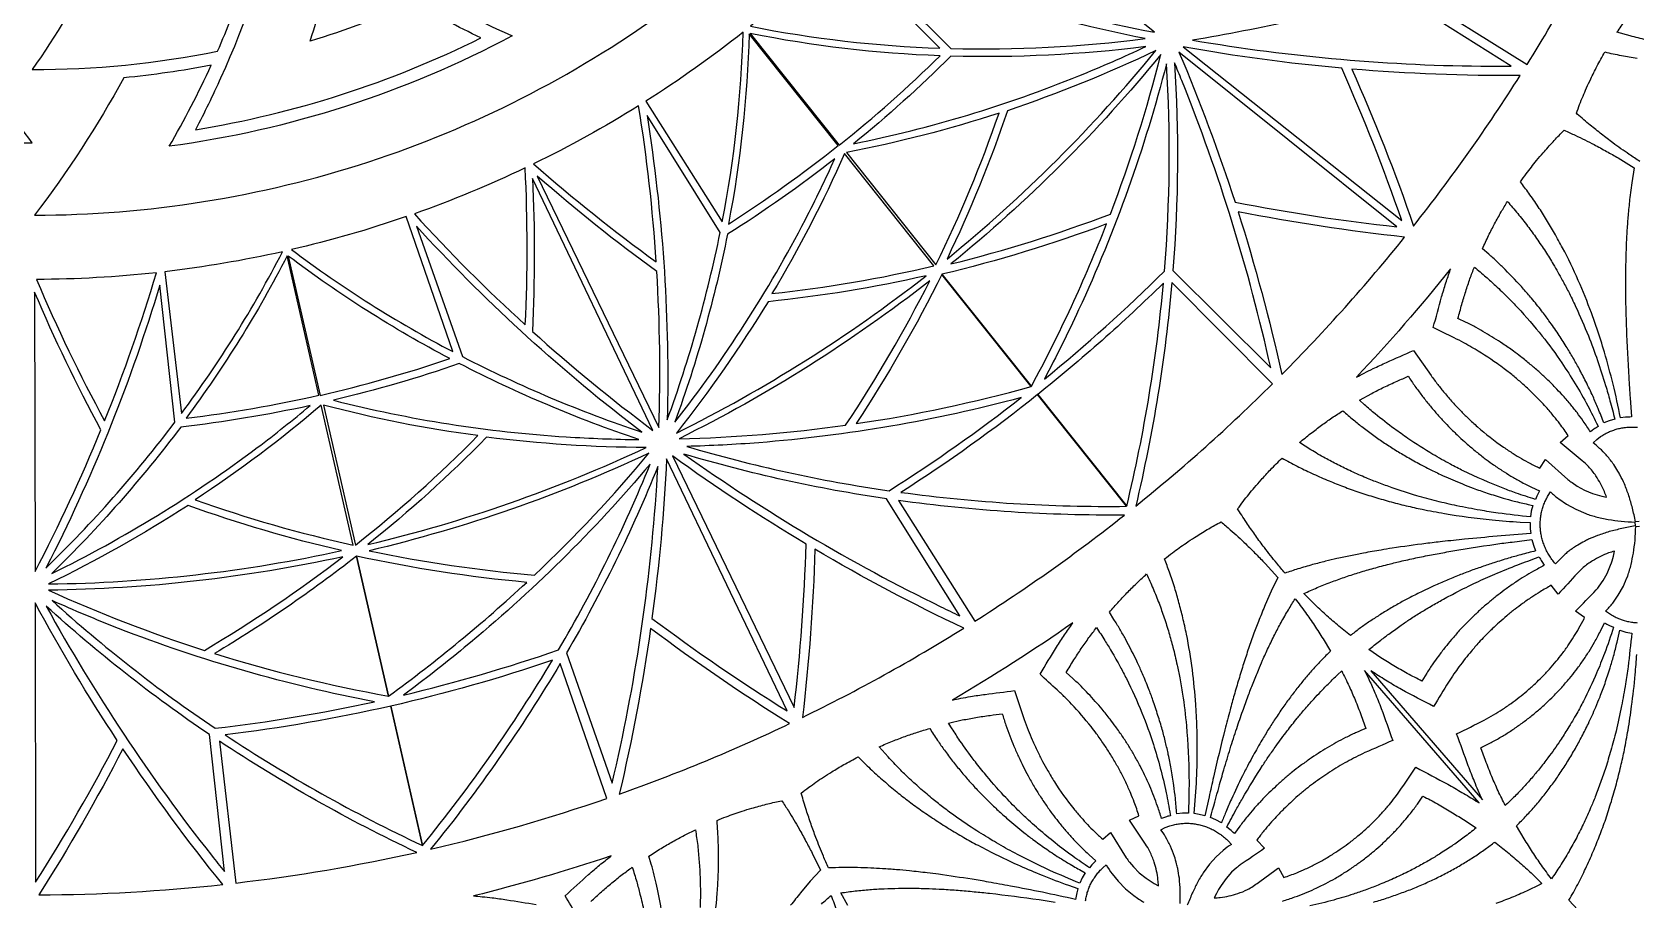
# Model space of a CAD drawing. Extents: x 10 to 990, y 10 to 990.
# Drawn here: x 500 to 760.7, y 212.8 to 353.8 of the extents above; entities that cross this region are included whole.
import ezdxf

# ---------------------------------------------------------------- set-up
doc = ezdxf.new("R2010")
doc.units = 0

msp = doc.modelspace()

# ---------------------------------------------------------------- linework, layer by layer
for points in [[(542.32, 402.97, -0.045628), (525.91, 419.82, -0.055359), (521.08, 391.5, -0.050164), (510.52, 365.05, -0.03287), (500.01, 347.7, 0.049548), (530.16, 350.69, 0.018953), (534.44, 361.75, -0.027304), (519.29, 358.86, 0.050415), (529.2, 386.46, 0.027264), (531.97, 401, 0.024322), (541.47, 391.91, 0.020242), (542.32, 402.97)], [(462.5, 350.25, 0.018964), (467.48, 339.02, 0.049628), (500, 335.8, -0.046936), (484.39, 361.33, -0.050903), (474.21, 388.93, -0.037525), (470.7, 408.72, -0.044911), (453.07, 391.95, 0.019797), (454.44, 380.74, 0.02392), (464.61, 389.79, 0.050309), (472.49, 361.45, 0.025024), (478.91, 347.09, -0.027231), (462.5, 350.25)], [(682.45, 353.77), (647.04, 382.15, -0.023311), (657.81, 359.75, 0.022905), (682.45, 353.77)], [(562.03, 358.63, -0.029332), (545.18, 352.3, 0.024848), (549.33, 367.26, -0.019323), (540.31, 374.58, -0.048518), (530.65, 346.33, -0.014216), (526.56, 337.94, 0.075085), (572.95, 352.85, -0.019184), (562.03, 358.63)], [(723.35, 360.82), (743.04, 348.54, 0.026055), (757.48, 374.63, -0.0364), (723.35, 360.82)], [(647.59, 351.18), (631.25, 367.67, -0.026034), (616.77, 354.74, 0.040612), (647.59, 351.18)], [(514.89, 346.37, -0.039037), (500.37, 324.05, 0.078682), (554.72, 332.73, 0.07677), (602.47, 356.95, -0.040878), (576.88, 366.14, -0.022421), (564.66, 359.82, 0.02311), (578.06, 353.19, -0.089354), (522.28, 335.24, 0.022739), (529.13, 348.41, -0.023351), (514.89, 346.37)], [(680.93, 352.73, -0.044453), (634.71, 366.46), (633.45, 366.97), (649.33, 351.13, 0.037824), (680.93, 352.73)], [(688.64, 352.49, 0.041135), (737.05, 348.26, 0.002717), (740.44, 348.25), (721.48, 360.22, -0.036292), (688.64, 352.49)], [(612.19, 322.95, 0.040636), (615.6, 353.79, -0.026094), (599.77, 342.56), (612.19, 322.95)], [(613.2, 322.61, 0.026078), (631.03, 335.36), (616.56, 353.51, -0.040577), (613.2, 322.61)], [(647.62, 349.95, -0.04055), (616.75, 353.57), (631.21, 335.42, 0.026021), (647.62, 349.95)], [(681.03, 351.43, -0.037775), (649.37, 349.89, -0.025177), (633.53, 335.65, 0.046732), (670.17, 346.69, 0.013733), (681.03, 351.43)], [(682.68, 350.8, -0.030301), (658.56, 341.03, -0.030296), (648.73, 316.93, 0.050959), (682.68, 350.8)], [(683.47, 350.14, -0.050958), (649.36, 316.13, 0.029902), (675.29, 324.23, 0.029905), (683.47, 350.14)], [(686.44, 350.55, -0.022391), (695.55, 326.18, 0.021975), (721.85, 322.17), (686.44, 350.55)], [(687.11, 351.4), (722.65, 323.18, 0.021984), (712.9, 347.93, -0.022402), (687.11, 351.4)], [(684.41, 348.64, -0.045841), (670.12, 308.65, -0.012844), (664.56, 297.42, 0.025194), (684.08, 314.98, 0.036349), (684.41, 348.64)], [(685.71, 348.82, -0.036304), (685.46, 315.09), (701.35, 299.25, 0.041132), (686.91, 345.91, 0.002706), (685.71, 348.82)], [(714.54, 347.78, -0.022583), (724.57, 322.29, 0.02619), (741.91, 346.73, -0.022577), (714.54, 347.78)], [(601.46, 316.47, 0.024015), (598.59, 341.82, -0.026175), (581.52, 332.39, 0.024025), (601.46, 316.47)], [(603.25, 290.8, 0.037811), (611.85, 321.24), (599.96, 340.25, -0.044323), (603.28, 292.41), (603.25, 290.8)], [(657.19, 340.65, -0.031571), (632.4, 334.23), (646.94, 315.99, 0.031138), (657.19, 340.65)], [(760.01, 291.27, 0.01132), (759.02, 291.22), (758.22, 291.12, 0.011081), (757.01, 296.62, 0.010933), (755.61, 301.8, 0.008787), (754.38, 305.67, 0.008188), (753.49, 308.18, 0.013135), (751.36, 313.45, 0.01632), (748.81, 318.73, 0.006818), (747.48, 321.13, 0.006322), (746.2, 323.3, 0.006093), (744.85, 325.42, 0.006314), (743.31, 327.63, 0.001173), (741.94, 329.47, -0.006954), (742.89, 330.77, -0.00787), (744.58, 332.93, -0.01056), (745.64, 334.18, -0.002567), (747.25, 335.98, -0.00922), (748.84, 337.62), (749.07, 337.85, -0.006797), (750.87, 337.03, -0.0092), (753.92, 335.52, -0.009245), (755.96, 334.41, -0.005319), (757.84, 333.35), (760.46, 331.76), (760.05, 329.33), (759.74, 326.94, 0.002069), (759.48, 324.32, 0.002167), (759.29, 321.96, 0.002526), (759.15, 319.36, 0.00297), (759.07, 316.74, 0.003298), (759.03, 314.09, 0.003607), (759.03, 311.42, 0.003765), (759.07, 308.93, 0.003417), (759.18, 305.59, 0.006671), (759.57, 297.69, 0.004045), (759.78, 294.39), (760.01, 291.27)], [(620.28, 311.32, 0.031172), (646.6, 315.82), (632.06, 334.06, -0.031609), (620.28, 311.32)], [(580.17, 306.22, 0.024019), (580.16, 331.74, -0.026187), (562.14, 324.28, 0.024021), (580.17, 306.22)], [(604.49, 290.41, 0.046679), (625.71, 323.35, 0.013762), (630.47, 333.2, -0.025173), (613.05, 320.94, -0.037749), (604.49, 290.41)], [(600.93, 289.09), (581.35, 330.03, -0.023311), (581.33, 305.17, 0.022905), (600.93, 289.09)], [(601.9, 289.55, 0.022902), (601.56, 314.9, -0.023311), (582.12, 330.4), (601.9, 289.55)], [(757.3, 290.93), (756.4, 290.65), (755.51, 290.29, 0.006487), (754.59, 292.63, 0.006033), (753.75, 294.59, 0.007926), (752.57, 297.05, 0.009944), (751.49, 299.12, 0.01011), (750.49, 300.91, 0.008723), (749.39, 302.74, 0.008714), (748.08, 304.77, 0.009651), (746.59, 306.9, 0.011811), (745.39, 308.51, 0.00961), (743.75, 310.55, 0.01243), (742.47, 312.04, 0.017012), (739.49, 315.2, 0.012575), (738.17, 316.48, 0.011773), (736.79, 317.72), (735.77, 318.61, -0.003069), (736.77, 320.73, -0.003162), (737.76, 322.67, -0.003684), (738.81, 324.57, 0.001912), (739.83, 326.29, -0.003751), (741.51, 324.32, -0.005156), (743.11, 322.29, -0.005656), (744.58, 320.27, -0.006355), (746.02, 318.13, -0.005556), (747.29, 316.09, -0.007159), (748.76, 313.5, -0.007503), (749.75, 311.64, -0.007235), (750.93, 309.22, -0.014763), (752.99, 304.46, -0.02071), (755.79, 296.4, -0.009163), (756.5, 293.91, -0.002264), (757.3, 290.93)], [(568.4, 301.88), (560.83, 323.83, -0.026034), (542.18, 318.46, 0.040612), (568.4, 301.88)], [(696.05, 324.62, -0.022561), (703.15, 298.16, 0.02616), (723.13, 320.49, -0.022572), (696.05, 324.62)], [(599.11, 288.81, -0.044453), (563.43, 321.23), (562.51, 322.24), (569.95, 301.08, 0.037824), (599.11, 288.81)], [(674.67, 322.62, -0.030682), (647.9, 314.46), (662.44, 296.22, 0.030342), (674.67, 322.62)], [(524.26, 291.81, 0.040636), (540.71, 318.11, -0.026094), (521.58, 314.87), (524.26, 291.81)], [(525.02, 291.06, 0.026078), (546.62, 294.81), (541.46, 317.44, -0.040577), (525.02, 291.06)], [(567.9, 300.76, -0.04055), (541.65, 317.41), (546.81, 294.78, 0.026021), (567.9, 300.76)], [(754.61, 289.7, 0.012397), (753.89, 289.26), (753.34, 288.86, 0.006674), (752.17, 290.59, 0.007487), (751.16, 291.97, 0.007545), (750.03, 293.38, 0.007942), (748.71, 294.89, 0.00767), (747.61, 296.07, 0.006978), (746.26, 297.41, 0.007301), (744.93, 298.63, 0.00783), (743.56, 299.81, 0.008185), (742, 301.06, 0.007629), (740.8, 301.97, 0.00747), (739.07, 303.16, 0.009213), (737.65, 304.08, 0.013693), (734.76, 305.78, 0.007131), (733.11, 306.64), (731.8, 307.27, -0.002462), (732.42, 309.55, -0.003421), (733.05, 311.66, -0.004), (733.75, 313.73, 0.00149), (734.46, 315.63, -0.005849), (736.35, 314.02, -0.007119), (737.89, 312.62, -0.008052), (739.96, 310.62, -0.010726), (741.47, 309.06, -0.022211), (745.47, 304.42, -0.019739), (748.69, 300.05, -0.010891), (750.86, 296.67, -0.011413), (752.9, 293.1, -0.00806), (754.52, 289.88), (754.61, 289.7)], [(511.78, 290.62, 0.024015), (520.2, 314.71, -0.026175), (500.72, 313.61, 0.024025), (511.78, 290.62)], [(604.74, 288.66, 0.050964), (645.32, 314.21, -0.030312), (619.64, 310, -0.030291), (604.74, 288.66)], [(605.17, 287.74, 0.0299), (632.25, 289.93, 0.029918), (645.93, 313.4, -0.050961), (605.17, 287.74)], [(633.97, 290.18, 0.030379), (662.43, 296.2), (647.89, 314.44, -0.030723), (633.97, 290.18)], [(683.92, 313.03, -0.026013), (663.48, 294.92), (677.95, 276.77, 0.036413), (683.92, 313.03)], [(685.3, 313.13, -0.036375), (679.41, 276.79, 0.026016), (701.64, 296.65), (685.3, 313.13)], [(730.59, 315.31, -0.019669), (715.3, 297.75, -0.013584), (716.54, 298.4, -0.006137), (717.99, 299.13, -0.002967), (720.16, 300.13, 0.004415), (724.58, 302.08), (727.42, 297.98, 0.006959), (728.5, 296.54, 0.008511), (729.59, 295.2, 0.010188), (730.93, 293.66, 0.01204), (732.19, 292.31, 0.012009), (733.45, 291.07, 0.008927), (734.96, 289.68, 0.027621), (739.21, 286.36, 0.008774), (740.76, 285.34, 0.009702), (742.11, 284.52, 0.008285), (743.47, 283.76, 0.008728), (745.12, 282.94), (746.04, 284.36), (749.65, 281.12, 0.024354), (750.34, 280.6), (751.19, 280.02), (752.36, 279.39), (753.69, 278.84, 0.022061), (755.17, 278.4), (755.95, 278.23, 0.010404), (755.61, 279.14, 0.024277), (754.98, 280.44, 0.008476), (754.21, 281.71, 0.038392), (753.02, 283.2, 0.023625), (752.01, 284.15), (748.43, 287.12), (749.71, 288.24, 0.014788), (748.36, 290.15, 0.008323), (747.4, 291.37, 0.009127), (746.12, 292.86, 0.010631), (745.12, 293.94, 0.009551), (743.8, 295.26, 0.011364), (742.36, 296.6, 0.012589), (740.93, 297.82, 0.009536), (739.33, 299.1, 0.01029), (738.15, 299.95, 0.023463), (734.06, 302.58, 0.01293), (732.73, 303.32, 0.01144), (731.19, 304.11, -0.001444), (727.78, 305.81, 0.003056), (729.14, 310.77, -0.002954), (729.82, 313.04, -0.002964), (730.54, 315.18), (730.59, 315.31)], [(500.49, 266.18, 0.022902), (511.19, 289.17, -0.023311), (500.4, 311.56), (500.49, 266.18)], [(502.25, 266.72, 0.037811), (523.22, 290.41), (520.75, 312.7, -0.044323), (502.98, 268.15), (502.25, 266.72)], [(598.64, 287.6, -0.037775), (569.45, 299.95, -0.025177), (548.99, 293.99, 0.046732), (586.8, 288.04, 0.013733), (598.64, 287.6)], [(745.04, 279.26, 0.015588), (744.62, 278.42), (744.38, 277.88, -0.00836), (741.24, 278.91, -0.009996), (739.14, 279.69, -0.022126), (732.66, 282.51, -0.008248), (730.56, 283.6, -0.008205), (727.73, 285.19, -0.016094), (723.64, 287.79, -0.00843), (721.46, 289.34, -0.015872), (718.36, 291.76, -0.009918), (716.59, 293.26), (715.77, 293.98), (717.77, 295.09, -0.00131), (719.75, 296.1, -0.002936), (721.92, 297.09, 0.001879), (723.72, 297.88, 0.005505), (724.81, 296.27, 0.006907), (725.91, 294.78, 0.007093), (727.01, 293.39, 0.007707), (728.22, 291.95, 0.00891), (729.4, 290.64, 0.007868), (730.58, 289.42, 0.008076), (732.01, 288.03, 0.007483), (733.13, 287.01, 0.007023), (734.58, 285.78, 0.008211), (736.08, 284.6, 0.007595), (737.38, 283.64, 0.007236), (738.95, 282.58, 0.007051), (740.41, 281.67, 0.00748), (741.98, 280.77, 0.008486), (743.75, 279.87), (745.04, 279.26)], [(641.25, 279.02, 0.036442), (677.93, 276.75), (663.46, 294.9, -0.026064), (641.25, 279.02)], [(503.2, 265.83, 0.046679), (536.61, 286.3, 0.013762), (545.18, 293.11, -0.025173), (524.16, 289.62, -0.037749), (503.2, 265.83)], [(526.51, 277.82, 0.031172), (552.17, 270.45), (546.99, 293.19, -0.031609), (526.51, 277.82)], [(572.48, 288.23, -0.031571), (547.36, 293.2), (552.55, 270.46, 0.031138), (572.48, 288.23)], [(606.42, 286.48, 0.036326), (639.31, 279.29, 0.025177), (660.78, 294.41, -0.045743), (618.12, 287.09, -0.012924), (606.42, 286.48)], [(743.95, 276.9), (743.72, 275.97), (743.58, 275.02, -0.006041), (738.32, 275.66, -0.008441), (735.39, 276.12, -0.00876), (731.62, 276.84, -0.010642), (728.35, 277.59, -0.00879), (725.1, 278.48, -0.014688), (721.08, 279.77, -0.008007), (718.91, 280.56, -0.005841), (716.85, 281.38, -0.00645), (714.48, 282.42, -0.006426), (712.24, 283.51, -0.004407), (710.2, 284.58, -0.005873), (707.89, 285.93), (706.02, 287.1, -0.00293), (707.85, 288.59, -0.004064), (709.6, 289.92, -0.002072), (711.31, 291.13, 0.001561), (713.07, 292.28, 0.005908), (714.83, 290.78, 0.005651), (716.36, 289.55, 0.006664), (718.13, 288.24, 0.006383), (719.87, 287.03, 0.006466), (721.66, 285.88, 0.00655), (723.53, 284.76, 0.007633), (725.7, 283.56, 0.007994), (727.5, 282.63, 0.007016), (729.41, 281.72, 0.008257), (732.53, 280.38, 0.012847), (734.25, 279.71, 0.010771), (736.55, 278.91, 0.009043), (739.15, 278.09, 0.01048), (740.93, 277.61, 0.010733), (743.19, 277.07), (743.95, 276.9)], [(599.85, 286.31, -0.030301), (573.88, 287.98, -0.030296), (554.57, 270.53, 0.050959), (599.85, 286.31)], [(600.28, 285.38, -0.050958), (554.79, 269.53, 0.029902), (581.67, 265.58, 0.029905), (600.28, 285.38)], [(603.13, 284.46, -0.022391), (600.77, 258.55, 0.021975), (622.72, 243.52), (603.13, 284.46)], [(604.11, 284.93), (623.88, 244.08, 0.021984), (625.83, 270.61, -0.022402), (604.11, 284.93)], [(605.96, 285.25, 0.041135), (647.74, 260.43, 0.002717), (650.79, 258.96), (638.9, 277.97, -0.036292), (605.96, 285.25)], [(743.52, 274.11, 0.011282), (743.55, 273.12), (743.64, 272.31, 0.002159), (738.15, 271.89, 0.002435), (732.87, 271.4, 0.002808), (729.26, 271.02, 0.005629), (726.58, 270.7, 0.005938), (721.11, 269.94, 0.008952), (719.3, 269.65, 0.005255), (716.45, 269.15, 0.009192), (714.34, 268.73, 0.008002), (712.13, 268.25, 0.006034), (710.27, 267.82, 0.001701), (708.17, 267.28, 0.002201), (705.77, 266.58, -0.002076), (703.68, 265.91, -0.007814), (702.33, 267.51, -0.008831), (700.32, 270.05, -0.009578), (698.94, 271.94, -0.004757), (697.59, 273.86, -0.007387), (696.08, 276.16), (695.98, 276.32, -0.005364), (696.89, 277.56, -0.009296), (698.71, 279.81, -0.010958), (699.8, 281.04, -0.002149), (701.32, 282.7, 0.002167), (703.2, 284.6, 0.005695), (705.64, 283.28, 0.005692), (707.98, 282.14, 0.006184), (710.55, 281.01, 0.006552), (712.88, 280.07, 0.006037), (715.36, 279.17, 0.006558), (717.97, 278.33, 0.007012), (720.61, 277.56, 0.007782), (723.36, 276.85, 0.008348), (725.96, 276.27, 0.008915), (729.59, 275.59, 0.018085), (737.34, 274.55, 0.011726), (741.9, 274.19), (743.52, 274.11)], [(600.48, 283.62, -0.045841), (570.25, 253.79, -0.012844), (560.37, 246.08, 0.025194), (585.58, 253.43, 0.036349), (600.48, 283.62)], [(601.73, 283.21, -0.036304), (586.87, 252.93), (594.3, 231.77, 0.041132), (601.54, 280.07, 0.002706), (601.73, 283.21)], [(760.62, 273.57, -0.001798), (758.41, 273.15, -0.001618), (756.39, 272.64, 0.00395), (754.47, 272, 0.013962), (753.03, 271.4, 0.022357), (752.36, 271.05, 0.008395), (751.27, 270.46, 0.024908), (749.83, 269.48, 0.018664), (749.21, 268.97, 0.018338), (748.12, 267.92), (747.65, 267.4, -0.013227), (747.06, 268.13, -0.014171), (746.6, 268.81, -0.013457), (746.2, 269.52, -0.015303), (745.87, 270.26, -0.012509), (745.6, 271.02, -0.016089), (745.4, 271.78, -0.014355), (745.26, 272.54, -0.014405), (745.18, 273.33, -0.015174), (745.17, 274.1, -0.015506), (745.22, 274.86, -0.01308), (745.34, 275.63, -0.015858), (745.52, 276.37, -0.01581), (745.78, 277.11, -0.013455), (746.09, 277.81, -0.015389), (746.47, 278.5), (746.86, 279.09, 0.028166), (748.18, 277.97), (749.45, 277.08), (750.94, 276.27), (752.56, 275.57, 0.02144), (754.43, 275), (756.24, 274.61, 0.001492), (758.32, 274.32, 0.001633), (760.57, 274.18), (760.62, 273.57)], [(502.67, 264.14, 0.050964), (550.32, 269.56, -0.030312), (525.35, 276.91, -0.030291), (502.67, 264.14)], [(640.84, 277.69), (653.26, 258.09, 0.026055), (677.58, 275.33, -0.0364), (640.84, 277.69)], [(690.67, 226.47, 0.01132), (689.71, 226.7), (688.91, 226.83, 0.011081), (689.3, 232.45, 0.010933), (689.42, 237.81, 0.008787), (689.33, 241.88, 0.008188), (689.17, 244.53, 0.013135), (688.62, 250.19, 0.01632), (687.66, 255.97, 0.006818), (687.07, 258.65, 0.006322), (686.44, 261.09, 0.006093), (685.75, 263.51, 0.006314), (684.89, 266.06, 0.001173), (684.1, 268.21, -0.006954), (685.37, 269.2, -0.00787), (687.6, 270.79, -0.01056), (688.97, 271.69, -0.002567), (691.03, 272.97, -0.00922), (693.01, 274.09), (693.3, 274.24, -0.006797), (694.79, 272.95, -0.0092), (697.29, 270.65, -0.009245), (698.94, 269.01, -0.005319), (700.45, 267.46), (702.51, 265.2), (701.44, 262.98), (700.46, 260.77, 0.002069), (699.48, 258.34, 0.002167), (698.63, 256.12, 0.002526), (697.76, 253.67, 0.00297), (696.94, 251.18, 0.003298), (696.16, 248.64, 0.003607), (695.41, 246.08, 0.003765), (694.75, 243.68, 0.003417), (693.91, 240.45, 0.006671), (692.06, 232.76, 0.004045), (691.34, 229.53), (690.67, 226.47)], [(743.81, 271.38), (744.07, 270.44), (744.42, 269.51, 0.002963), (742.02, 268.89, 0.003454), (740.01, 268.32, 0.003922), (737.65, 267.58, 0.00529), (735.68, 266.92, 0.004786), (733.72, 266.23, 0.004159), (731.72, 265.45, 0.004761), (729.66, 264.6, 0.005523), (727.64, 263.7, 0.004314), (725.98, 262.93, 0.003994), (724.04, 261.95, 0.004657), (722.32, 261.03, 0.00479), (720.49, 259.97, 0.005365), (718.8, 258.93, 0.005062), (717.24, 257.91, 0.002571), (715.74, 256.85, -0.001503), (714.32, 255.76, -0.004824), (712.19, 257.49, -0.00473), (710.26, 259.17, -0.004779), (708.4, 260.91), (706.73, 262.58, -0.001428), (708.9, 263.54, -0.002861), (711.11, 264.42, -0.003199), (713.3, 265.21, -0.002504), (715.52, 265.94, -0.003041), (717.78, 266.61, -0.003314), (720.34, 267.29, -0.003368), (722.39, 267.8, -0.002937), (724.92, 268.36, -0.003785), (727.48, 268.87, -0.004723), (729.96, 269.33, -0.008505), (737.96, 270.6, -0.006168), (740.59, 270.95, 0.002583), (743.81, 271.38)], [(502.66, 263.13, 0.0299), (528.01, 253.35, 0.029918), (550.52, 268.56, -0.050961), (502.66, 263.13)], [(529.66, 252.83, 0.030379), (557.92, 245.91), (552.73, 268.65, -0.030723), (529.66, 252.83)], [(580.4, 264.4, -0.030682), (552.75, 268.66), (557.94, 245.92, 0.030342), (580.4, 264.4)], [(627.25, 269.77, -0.022583), (625.23, 242.46, 0.02619), (651.45, 256.95, -0.022577), (627.25, 269.77)], [(757.23, 269.48, 0.009254), (756.29, 269.17, 0.023689), (754.97, 268.6, 0.007317), (753.68, 267.9, 0.03906), (752.16, 266.81, 0.024226), (751.19, 265.86, -0.0034), (748.1, 262.5), (746.97, 263.92, 0.009813), (745.15, 262.87, 0.003804), (743.79, 262, 0.005909), (742.3, 260.95, 0.007353), (741.07, 260.04, 0.006837), (739.74, 258.96, 0.007508), (738.51, 257.89, 0.006454), (737.38, 256.85, 0.006508), (736.16, 255.64, 0.004709), (735.19, 254.62, 0.006933), (733.95, 253.19, 0.00849), (732.98, 252.01, 0.008178), (731.95, 250.65, 0.008034), (731.13, 249.51, 0.006278), (730.26, 248.19, -0.003516), (727.83, 244.25, -0.00419), (722.63, 246.98, -0.005629), (720.28, 248.34, -0.005368), (718.07, 249.75), (717.63, 250.05), (735.76, 229.08, -0.008968), (735.09, 230.6, -0.007036), (734.48, 232.02, -0.003449), (733.48, 234.61, 0.002665), (731.57, 239.8, 0.005626), (736.08, 242.01, 0.008121), (737.58, 242.86, 0.007943), (738.98, 243.73, 0.009382), (740.43, 244.73, 0.010236), (741.76, 245.72, 0.008606), (742.98, 246.72, 0.009666), (744.38, 247.98, 0.009738), (745.44, 249, 0.009397), (746.66, 250.3, 0.009423), (747.76, 251.58, 0.009505), (748.75, 252.81, 0.009298), (749.78, 254.26, 0.008749), (750.65, 255.58, 0.00622), (751.46, 256.93, 0.006975), (752.3, 258.49), (752.39, 258.67), (750.92, 259.74, 0.003495), (754.28, 263.19, 0.023156), (754.76, 263.78), (755.41, 264.7), (756.05, 265.85), (756.62, 267.19, 0.022773), (757.06, 268.66), (757.23, 269.48)], [(745, 268.54, 0.012138), (745.43, 267.76), (745.83, 267.17, 0.005001), (744.05, 266.19, 0.006212), (742.61, 265.35, 0.003557), (741.21, 264.45, 0.005543), (739.63, 263.35, 0.006624), (738.31, 262.36, 0.004788), (736.96, 261.27, 0.004878), (735.64, 260.13, 0.005705), (734.37, 258.95, 0.006078), (733.07, 257.67, 0.003916), (732.01, 256.55, 0.005686), (730.75, 255.1, 0.006082), (729.71, 253.85, 0.006358), (728.61, 252.4, 0.003909), (727.71, 251.16, 0.005476), (726.72, 249.66), (725.93, 248.36, -0.005367), (723.56, 249.6, -0.005693), (721.39, 250.84, -0.005725), (719.26, 252.16), (717.32, 253.47, -0.004277), (719.06, 254.87, -0.004129), (720.55, 256, -0.004992), (722.37, 257.3, -0.006475), (723.83, 258.3, -0.00563), (725.57, 259.41, -0.005587), (727.18, 260.39, -0.005989), (729.14, 261.5, -0.007015), (731.47, 262.75, -0.014148), (734.78, 264.38, -0.007347), (737.81, 265.74, -0.006808), (741.51, 267.25, -0.003685), (744.82, 268.47), (745, 268.54)], [(687.98, 226.91), (687.03, 226.9), (686.08, 226.8, 0.006487), (685.86, 229.3, 0.006033), (685.6, 231.42, 0.007926), (685.16, 234.12, 0.009944), (684.71, 236.41, 0.01011), (684.26, 238.4, 0.008723), (683.72, 240.47, 0.008714), (683.02, 242.78, 0.009651), (682.2, 245.25, 0.011811), (681.5, 247.13, 0.00961), (680.5, 249.55, 0.01243), (679.7, 251.35, 0.017012), (677.73, 255.21, 0.012575), (676.82, 256.81, 0.011773), (675.85, 258.39), (675.12, 259.53, -0.003069), (676.67, 261.29, -0.003162), (678.17, 262.87, -0.003684), (679.71, 264.4, 0.001912), (681.17, 265.76, -0.003751), (682.24, 263.4, -0.005156), (683.2, 261, -0.005656), (684.04, 258.65, -0.006355), (684.81, 256.19, -0.005556), (685.46, 253.87, -0.007159), (686.14, 250.97, -0.007503), (686.57, 248.91, -0.007235), (687.02, 246.25, -0.014763), (687.65, 241.1, -0.02071), (688.07, 232.58, -0.009163), (688.05, 229.99, -0.002264), (687.98, 226.91)], [(500.48, 261.06), (500.57, 215.68, 0.021984), (513.84, 238.73, -0.022402), (500.48, 261.06)], [(503.24, 261.45, 0.036326), (529.75, 240.7, 0.025177), (555.66, 245, -0.045743), (514.04, 256.92, -0.012924), (503.24, 261.45)], [(693.33, 225.31), (692.46, 225.79), (691.55, 226.17, 0.002063), (692.96, 231.23, -0.003999), (693.74, 233.95, -0.003468), (694.77, 237.37, -0.006448), (695.83, 240.68, -0.004057), (696.81, 243.51, -0.006238), (697.69, 245.95, -0.008244), (698.49, 248.02, -0.008315), (699.35, 250.14, -0.006451), (700.03, 251.74, -0.002806), (700.97, 253.8, -0.002493), (702, 255.9, -0.001875), (703.03, 257.87, -0.002331), (704.23, 259.94, 0.001854), (705.33, 261.74, -0.00395), (706.99, 259.51, -0.004753), (708.47, 257.39, -0.005059), (709.86, 255.24), (711.07, 253.23, 0.003893), (709.61, 251.76, 0.004908), (708.31, 250.37, 0.004539), (707.02, 248.88, 0.003597), (705.77, 247.34, 0.003512), (704.55, 245.75, 0.003568), (703.34, 244.08, 0.004298), (702.08, 242.21, 0.004828), (700.99, 240.52, 0.00349), (699.93, 238.78, 0.004494), (698.51, 236.27, 0.009873), (697.7, 234.79, 0.005287), (696.75, 232.94, 0.007992), (694.96, 229.17, 0.003407), (694.05, 227.07, -0.001533), (693.33, 225.31)], [(502.29, 260.54, 0.041135), (529.16, 220.05, 0.002717), (531.27, 217.4), (528.81, 239.69, -0.036292), (502.29, 260.54)], [(600.54, 256.92, -0.022561), (595.46, 230, 0.02616), (623.15, 241.45, -0.022572), (600.54, 256.92)], [(669.21, 257.82, -0.019669), (649.6, 245.28, -0.013584), (650.97, 245.56, -0.006137), (652.57, 245.86, -0.002967), (654.94, 246.2, 0.004415), (659.72, 246.82), (661.29, 242.09, 0.006959), (661.93, 240.41, 0.008511), (662.59, 238.81, 0.010188), (663.44, 236.96, 0.01204), (664.27, 235.31, 0.012009), (665.13, 233.77, 0.008927), (666.18, 232, 0.027621), (669.33, 227.62, 0.008774), (670.53, 226.2, 0.009702), (671.59, 225.04, 0.008285), (672.69, 223.93, 0.008728), (674.04, 222.67), (675.32, 223.77), (677.88, 219.65, 0.024354), (678.38, 218.96), (679.04, 218.16), (679.98, 217.23), (681.11, 216.32, 0.022061), (682.4, 215.49), (683.11, 215.11, 0.010404), (683.03, 216.07, 0.024277), (682.8, 217.5, 0.008476), (682.41, 218.94, 0.038392), (681.69, 220.69, 0.023625), (680.99, 221.89), (678.39, 225.75), (679.94, 226.47, 0.014788), (679.18, 228.68, 0.008323), (678.6, 230.12, 0.009127), (677.79, 231.91, 0.010631), (677.14, 233.23, 0.009551), (676.25, 234.86, 0.011364), (675.23, 236.56, 0.012589), (674.21, 238.13, 0.009536), (673.03, 239.81, 0.01029), (672.14, 240.96, 0.023463), (668.96, 244.63, 0.01293), (667.9, 245.72, 0.01144), (666.64, 246.91, -0.001444), (663.85, 249.5, 0.003056), (666.54, 253.88, -0.002954), (667.84, 255.87, -0.002964), (669.13, 257.71), (669.21, 257.82)], [(685.05, 226.49, 0.012397), (684.23, 226.27), (683.6, 226.04, 0.006674), (682.95, 228.03, 0.007487), (682.38, 229.64, 0.007545), (681.69, 231.31, 0.007942), (680.85, 233.13, 0.00767), (680.13, 234.57, 0.006978), (679.21, 236.23, 0.007301), (678.28, 237.79, 0.00783), (677.3, 239.3, 0.008185), (676.15, 240.94, 0.007629), (675.25, 242.15, 0.00747), (673.93, 243.78, 0.009213), (672.83, 245.06, 0.013693), (670.53, 247.51, 0.007131), (669.19, 248.79), (668.11, 249.77, -0.002462), (669.35, 251.79, -0.003421), (670.55, 253.63, -0.004), (671.81, 255.42, 0.00149), (673.03, 257.05, -0.005849), (674.38, 254.97, -0.007119), (675.47, 253.19, -0.008052), (676.88, 250.69, -0.010726), (677.89, 248.77, -0.022211), (680.42, 243.18, -0.019739), (682.28, 238.08, -0.010891), (683.41, 234.23, -0.011413), (684.36, 230.23, -0.00806), (685.02, 226.68), (685.05, 226.49)], [(755.63, 257.84, 0.010688), (756.42, 257.41), (757.07, 257.1, -0.013669), (755.62, 252.84, -0.009082), (754.34, 249.66, -0.01806), (752.19, 245.08, -0.007865), (751.12, 243.11, -0.009347), (749.65, 240.64, -0.012086), (748.41, 238.71, -0.014767), (746.43, 235.9, -0.008546), (745.03, 234.1, -0.008385), (743.79, 232.61, -0.00696), (742.34, 230.99, -0.007679), (740.83, 229.43, -0.001427), (739.49, 228.12, -0.00188), (738.32, 230.53, -0.002088), (737.29, 232.87, -0.00349), (736.27, 235.43), (735.49, 237.53, 0.005659), (737.17, 238.36, 0.007605), (738.82, 239.29, 0.007902), (740.35, 240.24, 0.007255), (741.85, 241.27, 0.007923), (743.29, 242.34, 0.007769), (744.71, 243.5, 0.007983), (746.15, 244.79, 0.00599), (747.33, 245.92, 0.006984), (748.66, 247.33, 0.008563), (749.93, 248.79, 0.005847), (750.96, 250.08, 0.006695), (752.09, 251.64, 0.008206), (753.1, 253.18, 0.005708), (754, 254.67, 0.008185), (754.95, 256.46), (755.63, 257.84)], [(758.09, 256.61), (759.06, 256.33), (760.05, 256.16, -0.006383), (759.44, 250.68, -0.007616), (759.03, 247.9, -0.008793), (758.39, 244.32, -0.012784), (757.49, 240.24, -0.008758), (756.64, 237.08, -0.01022), (755.81, 234.32, -0.011465), (754.98, 231.88, -0.011265), (754.11, 229.56, -0.008553), (753.36, 227.74, -0.005903), (752.3, 225.38, -0.005714), (751.1, 222.97, -0.00499), (749.85, 220.69, -0.005778), (748.39, 218.3, -0.00183), (747, 216.22, -0.003888), (745.35, 218.47, -0.002586), (743.94, 220.54, -0.002473), (742.56, 222.72), (741.31, 224.85, 0.006451), (742.94, 226.52, 0.007121), (744.39, 228.12, 0.006916), (745.79, 229.83, 0.006573), (747.14, 231.6, 0.006394), (748.43, 233.44, 0.006448), (749.67, 235.36, 0.00672), (750.88, 237.42, 0.006174), (751.95, 239.37, 0.006119), (752.99, 241.44, 0.00804), (754.19, 244.12, 0.009371), (754.89, 245.81, 0.007075), (755.7, 247.99, 0.008307), (756.52, 250.49, 0.008512), (757.09, 252.42, 0.007205), (757.66, 254.66, 0.001455), (758.09, 256.61)], [(584.58, 251.75, -0.026013), (558.31, 244.3), (563.47, 221.67, 0.036413), (584.58, 251.75)], [(585.87, 251.24, -0.036375), (564.79, 221.05, 0.026016), (593.45, 229.3), (585.87, 251.24)], [(735.22, 228.56), (716.61, 250.08, -0.012311), (717.37, 248.52, -0.006417), (718.3, 246.45, -0.005765), (719.32, 243.9, -0.002683), (721.19, 238.72, -0.00163), (716.68, 236.74, 0.005786), (715.18, 236.01, 0.005803), (713.77, 235.26, 0.007084), (712.3, 234.41, 0.008271), (710.93, 233.57, 0.006576), (709.68, 232.72, 0.006365), (708.29, 231.72, 0.007496), (707.09, 230.79, 0.007155), (705.77, 229.69, 0.007189), (704.56, 228.6, 0.007472), (703.46, 227.55, 0.006956), (702.26, 226.32, 0.00669), (701.23, 225.18, 0.003965), (700.25, 224.02, 0.004459), (699.19, 222.66), (699.08, 222.51), (700.32, 221.2, -0.003391), (696.41, 218.5, 0.022335), (695.82, 218.03), (695, 217.29), (694.14, 216.31), (693.29, 215.16, 0.020945), (692.52, 213.83), (692.18, 213.13, 0.010231), (693.16, 213.21, 0.025551), (694.58, 213.45, 0.009265), (696, 213.84, 0.033955), (697.58, 214.5, 0.039862), (699.38, 215.66, 0.002897), (702.62, 218.04), (703.48, 216.44, 0.014724), (705.58, 217.22, 0.006253), (707.02, 217.83, 0.008427), (708.69, 218.66, 0.006312), (709.99, 219.36, 0.008789), (711.58, 220.33, 0.009532), (712.99, 221.27, 0.00836), (714.26, 222.19, 0.009867), (715.72, 223.36, 0.010027), (716.83, 224.32, 0.009631), (718.17, 225.6, 0.010572), (719.26, 226.72, 0.010202), (720.42, 228.03, 0.009592), (721.34, 229.15, 0.008567), (722.31, 230.45, 0.003535), (724.95, 234.36, 0.001576), (730.14, 231.59, -0.001485), (732.44, 230.28, -0.003421), (734.78, 228.86), (735.22, 228.56)], [(695.46, 223.6, 0.014748), (694.71, 224.24), (694.21, 224.62, -0.004333), (695.74, 227.47, -0.007985), (696.77, 229.29, -0.012709), (700.04, 234.64, -0.007178), (701.04, 236.14, -0.007046), (702.24, 237.84, -0.010368), (704.03, 240.25, -0.006735), (705.66, 242.31, -0.010462), (706.8, 243.68, -0.007798), (708.35, 245.43, -0.010404), (709.5, 246.66, -0.009466), (710.84, 248.03, -0.010764), (712.21, 249.36), (712.89, 250, -0.005448), (714.1, 247.53, -0.003996), (715.08, 245.3, -0.005754), (716.06, 242.76), (716.81, 240.67, 0.002948), (715.16, 239.96, 0.005403), (713.53, 239.17, 0.005343), (712.02, 238.37, 0.005072), (710.53, 237.51, 0.005705), (709.08, 236.62, 0.00541), (707.65, 235.66, 0.006033), (706.17, 234.59, 0.006774), (704.87, 233.59, 0.004867), (703.54, 232.48, 0.004865), (702.25, 231.32, 0.003307), (701.05, 230.19, 0.004458), (699.77, 228.87, 0.005738), (698.6, 227.58, 0.003298), (697.52, 226.31, 0.005696), (696.34, 224.78), (695.46, 223.6)], [(531.38, 239.62, 0.036442), (563.44, 221.66), (558.29, 244.29, -0.026064), (531.38, 239.62)], [(672.92, 219.17, 0.015588), (672.28, 218.48), (671.9, 218.02, -0.00836), (669.18, 219.9, -0.009996), (667.38, 221.24, -0.022126), (661.97, 225.78, -0.008248), (660.25, 227.41, -0.008205), (657.99, 229.74, -0.016094), (654.8, 233.38, -0.00843), (653.14, 235.48, -0.015872), (650.84, 238.67, -0.009918), (649.57, 240.62), (648.98, 241.54), (651.22, 242.04, -0.00131), (653.4, 242.45, -0.002936), (655.76, 242.79, 0.001879), (657.71, 243.04, 0.005505), (658.3, 241.19, 0.006907), (658.94, 239.45, 0.007093), (659.6, 237.8, 0.007707), (660.36, 236.08, 0.00891), (661.13, 234.49, 0.007868), (661.91, 232.98, 0.008076), (662.89, 231.25, 0.007483), (663.68, 229.95, 0.007023), (664.73, 228.37, 0.008211), (665.83, 226.81, 0.007595), (666.81, 225.53, 0.007236), (668.02, 224.07, 0.007051), (669.16, 222.79, 0.00748), (670.41, 221.48, 0.008486), (671.86, 220.11), (672.92, 219.17)], [(671.21, 217.21), (670.73, 216.38), (670.33, 215.51, -0.006041), (665.46, 217.6, -0.008441), (662.78, 218.87, -0.00876), (659.37, 220.62, -0.010642), (656.44, 222.27, -0.00879), (653.57, 224.04, -0.014688), (650.07, 226.4, -0.008007), (648.22, 227.77, -0.005841), (646.48, 229.14, -0.00645), (644.5, 230.81, -0.006426), (642.65, 232.48, -0.004407), (641, 234.08, -0.005873), (639.16, 236.04), (637.69, 237.69, -0.00293), (639.87, 238.59, -0.004064), (641.92, 239.38, -0.002072), (643.91, 240.06, 0.001561), (645.92, 240.67, 0.005908), (647.19, 238.72, 0.005651), (648.31, 237.12, 0.006664), (649.63, 235.37, 0.006383), (650.97, 233.72, 0.006466), (652.36, 232.1, 0.00655), (653.84, 230.5, 0.007633), (655.58, 228.74, 0.007994), (657.04, 227.34, 0.007016), (658.62, 225.93, 0.008257), (661.23, 223.76, 0.012847), (662.7, 222.63, 0.010771), (664.68, 221.22, 0.009043), (666.95, 219.7, 0.01048), (668.52, 218.74, 0.010733), (670.53, 217.58), (671.21, 217.21)], [(514.75, 237.36, -0.022583), (501.08, 213.63, 0.02619), (531, 215.31, -0.022577), (514.75, 237.36)], [(530.44, 238.6), (533.12, 215.55, 0.026055), (562.52, 220.53, -0.0364), (530.44, 238.6)], [(670.02, 214.65, 0.011282), (669.77, 213.69), (669.62, 212.9, 0.002159), (664.23, 214.04, 0.002435), (659.03, 215.06, 0.002808), (655.46, 215.71, 0.005629), (652.8, 216.15, 0.005938), (647.34, 216.97, 0.008952), (645.53, 217.2, 0.005255), (642.64, 217.52, 0.009192), (640.5, 217.71, 0.008002), (638.25, 217.87, 0.006034), (636.34, 217.98, 0.001701), (634.17, 218.06, 0.002201), (631.68, 218.06, -0.002076), (629.48, 218.01, -0.007814), (628.63, 219.93, -0.008831), (627.42, 222.93, -0.009578), (626.63, 225.12, -0.004757), (625.87, 227.35, -0.007387), (625.08, 229.99), (625.02, 230.17, -0.005364), (626.25, 231.1, -0.009296), (628.63, 232.75, -0.010958), (630.01, 233.62, -0.002149), (631.94, 234.78, 0.002167), (634.28, 236.07, 0.005695), (636.25, 234.12, 0.005692), (638.18, 232.37, 0.006184), (640.32, 230.56, 0.006552), (642.3, 229, 0.006037), (644.42, 227.44, 0.006558), (646.68, 225.9, 0.007012), (649, 224.42, 0.007782), (651.45, 222.96, 0.008348), (653.77, 221.68, 0.008915), (657.06, 220, 0.018085), (664.21, 216.81, 0.011726), (668.49, 215.19), (670.02, 214.65)]]:
    msp.add_lwpolyline(points, format="xyb", close=True)
for points in [[(762.38, 352.53, -0.005873), (759.78, 353.17), (757.65, 353.77, -0.00293), (758.99, 355.71, -0.004064), (760.3, 357.48, -0.002072), (761.6, 359.12, 0.001561)], [(761.38, 332.77, -0.007814), (759.63, 333.93, -0.008831), (756.98, 335.8, -0.009578), (755.14, 337.22, -0.004757), (753.3, 338.68, -0.007387), (751.2, 340.47), (751.06, 340.6, -0.005364), (751.58, 342.04, -0.009296), (752.7, 344.72, -0.010958), (753.39, 346.2, -0.002149), (754.38, 348.22, 0.002167), (755.65, 350.57, 0.005695), (758.37, 349.99, 0.005692), (760.94, 349.56, 0.006184)], [(761.26, 274.29), (760.65, 274.25), (760.65, 274.25, 0.001539), (760.18, 276.45, 0.001346), (759.59, 278.46, 0.006778), (758.86, 280.38, 0.015564), (758.17, 281.8, 0.022764), (757.78, 282.47, 0.009602), (757.11, 283.54, 0.025025), (756.02, 284.95, 0.021214), (755.39, 285.63, 0.021886), (754.25, 286.68), (753.76, 287.08), (754.35, 287.61), (754.98, 288.09, -0.012983), (755.72, 288.53, -0.016563), (756.42, 288.88, -0.012436), (757.15, 289.15, -0.016938), (757.89, 289.37, -0.014496), (758.63, 289.52, -0.014488), (759.42, 289.61, -0.014986), (760.2, 289.63, -0.014973), (760.97, 289.59, -0.012659)], [(761, 257.79, -0.015854), (760.2, 257.87, -0.014018), (759.4, 258.01), (758.71, 258.19), (757.94, 258.47, -0.013395), (757.13, 258.86, -0.015353), (756.41, 259.29), (755.8, 259.72, 0.030731), (756.95, 261.02), (757.86, 262.3), (758.69, 263.79, 0.00145), (759.39, 265.42, 0.022213), (759.95, 267.31, 0.001577), (760.33, 269.14, 0.001614), (760.59, 271.24, 0.001806), (760.71, 273.49), (761.32, 273.53)], [(762.27, 205.82, -0.009944), (760.03, 204.34), (759.39, 203.94, -0.006831), (757.95, 205.03, -0.011075), (755.4, 207.18, -0.0096), (754.12, 208.36, -0.003502), (752, 210.43), (749.83, 212.75, 0.004732), (751.27, 215.32, 0.004578), (752.55, 217.88, 0.006073), (753.79, 220.68, 0.006043), (754.83, 223.24, 0.005552), (755.82, 225.94, 0.006165), (756.73, 228.78, 0.006575), (757.55, 231.64, 0.006989), (758.27, 234.52, 0.00679), (758.86, 237.21, 0.007494), (759.45, 240.4, 0.008733), (760.03, 244.28, 0.011548), (760.6, 249.42, 0.009041), (760.85, 252.7, 0.00563)], [(703.28, 212.62, 0.007728), (705.28, 213.29, 0.008648), (706.9, 213.9, 0.005743), (708.49, 214.58, 0.008218), (710.31, 215.48, 0.008697), (711.83, 216.3, 0.008592), (713.47, 217.31, 0.009228), (715, 218.32, 0.007899), (716.4, 219.34, 0.008272), (717.9, 220.54, 0.00597), (719.14, 221.59, 0.007743), (720.6, 222.99, 0.008209), (721.8, 224.21, 0.008734), (723.06, 225.63, 0.006068), (724.08, 226.87, 0.008019), (725.21, 228.37), (726.1, 229.68, -0.002926), (728.46, 228.4, -0.003688), (730.64, 227.13, -0.002009), (732.7, 225.85), (734.74, 224.49, -0.007247), (732.79, 222.98, -0.007978), (731.04, 221.73, -0.008741), (728.99, 220.38, -0.00889), (727.42, 219.42, -0.007244), (725.55, 218.36, -0.007934), (723.64, 217.37, -0.009134), (721.34, 216.29, -0.010346), (718.81, 215.21, -0.010812), (716.72, 214.41, -0.011888), (714.8, 213.75, -0.0125), (711.62, 212.79, -0.011727), (707.72, 211.83, -0.008979)], [(610.6, 207.17, 0.01632), (611.31, 212.99, 0.006818), (611.49, 215.73, 0.006322), (611.59, 218.24, 0.006093), (611.59, 220.76, 0.006314), (611.49, 223.44, 0.001173), (611.34, 225.73, -0.006954), (612.84, 226.32, -0.00787), (615.43, 227.22, -0.01056), (617, 227.7, -0.002567), (619.33, 228.34, -0.00922), (621.55, 228.86), (621.86, 228.93, -0.006797), (622.94, 227.27, -0.0092), (624.68, 224.35, -0.009245), (625.8, 222.32, -0.005319), (626.81, 220.41), (628.16, 217.66), (626.5, 215.83), (624.94, 213.98, 0.002069), (623.31, 211.93, 0.002167)], [(602.36, 210.79, 0.017012), (601.56, 215.06, 0.012575), (601.14, 216.85, 0.011773), (600.66, 218.64), (600.28, 219.93, -0.003069), (602.26, 221.18, -0.003162), (604.15, 222.28, -0.003684), (606.05, 223.31, 0.001912), (607.84, 224.2, -0.003751), (608.2, 221.64, -0.005156), (608.44, 219.07, -0.005656), (608.59, 216.57, -0.006355), (608.64, 214, -0.005556), (608.6, 211.59, -0.007159)], [(686.66, 212.21, 0.001346), (686.66, 214.3, 0.006778), (686.5, 216.35, 0.015564), (686.24, 217.91, 0.022764), (686.06, 218.65, 0.009602), (685.71, 219.88, 0.025025), (685.06, 221.54, 0.021214), (684.65, 222.36, 0.021886), (683.86, 223.69), (683.5, 224.21), (684.21, 224.56), (684.95, 224.83, -0.012983), (685.79, 225.05, -0.016563), (686.55, 225.19, -0.012436), (687.33, 225.25, -0.016938), (688.1, 225.25, -0.014496), (688.86, 225.18, -0.014488), (689.64, 225.04, -0.014986), (690.39, 224.85, -0.014973), (691.12, 224.59, -0.012659), (691.85, 224.27, -0.015178), (692.55, 223.89, -0.014557), (693.22, 223.44, -0.013279), (693.85, 222.94, -0.014329), (694.46, 222.38), (694.96, 221.83, 0.029241), (693.61, 220.83), (692.49, 219.82), (691.39, 218.59), (690.37, 217.2, 0.019633), (689.4, 215.54, -0.001355), (688.59, 213.88, -0.001608), (687.8, 211.95, -0.001705)], [(718.08, 212.45, 0.006855), (720.29, 213.13, 0.006797), (722.47, 213.89, 0.006392), (724.53, 214.67, 0.006441), (726.73, 215.62, 0.006989), (728.69, 216.54, 0.007297), (730.77, 217.63, 0.007473), (732.68, 218.73, 0.007664), (734.46, 219.84, 0.007518), (736.24, 221.06, 0.001404), (737.77, 222.21, -0.002097), (739.85, 220.56, -0.004133), (741.88, 218.83, -0.002636), (743.7, 217.18), (745.45, 215.46, -0.004947), (742.95, 214.24, -0.004391), (740.49, 213.18, -0.004623), (737.97, 212.22, -0.006018)], [(588.58, 210.22, -0.001444), (586.64, 213.49, 0.003056), (590.46, 216.93, -0.002954), (592.26, 218.47, -0.002964), (594.02, 219.88), (594.13, 219.96), (594.13, 219.96, -0.019669), (571.78, 213.46, -0.013584), (573.17, 213.33, -0.006137), (574.79, 213.17, -0.002967), (577.16, 212.83, 0.004415), (581.92, 212.08)], [(590.81, 212.55, -0.002462), (592.56, 214.13, -0.003421), (594.23, 215.56, -0.004), (595.94, 216.93, 0.00149), (597.57, 218.14, -0.005849), (598.28, 215.76, -0.007119), (598.82, 213.75, -0.008052), (599.48, 210.96, -0.010726)], [(671.24, 212.65, -0.014405), (671.39, 213.43, -0.015174), (671.6, 214.18, -0.015506), (671.86, 214.89, -0.01308), (672.19, 215.59, -0.015858), (672.58, 216.26, -0.01581), (673.02, 216.89, -0.013455), (673.52, 217.48, -0.015389), (674.08, 218.03), (674.62, 218.49, 0.028166), (675.57, 217.04), (676.54, 215.83), (677.74, 214.63), (679.1, 213.51, 0.02144), (680.73, 212.43)], [(632.6, 211.89), (631.46, 213.95, -0.001428), (633.82, 214.27, -0.002861), (636.19, 214.49, -0.003199), (638.51, 214.63, -0.002504), (640.84, 214.7, -0.003041), (643.2, 214.71, -0.003314), (645.85, 214.64, -0.003368), (647.96, 214.55, -0.002937), (650.55, 214.37, -0.003785), (653.15, 214.14, -0.004723), (655.66, 213.89, -0.008505), (663.69, 212.85, -0.006168), (666.31, 212.44, 0.002583)], [(628.32, 212.13, 0.001854), (629.89, 213.55, -0.00395), (630.85, 210.94, -0.004753)]]:
    msp.add_lwpolyline(points, format="xyb")

doc.saveas('drawing.dxf')
